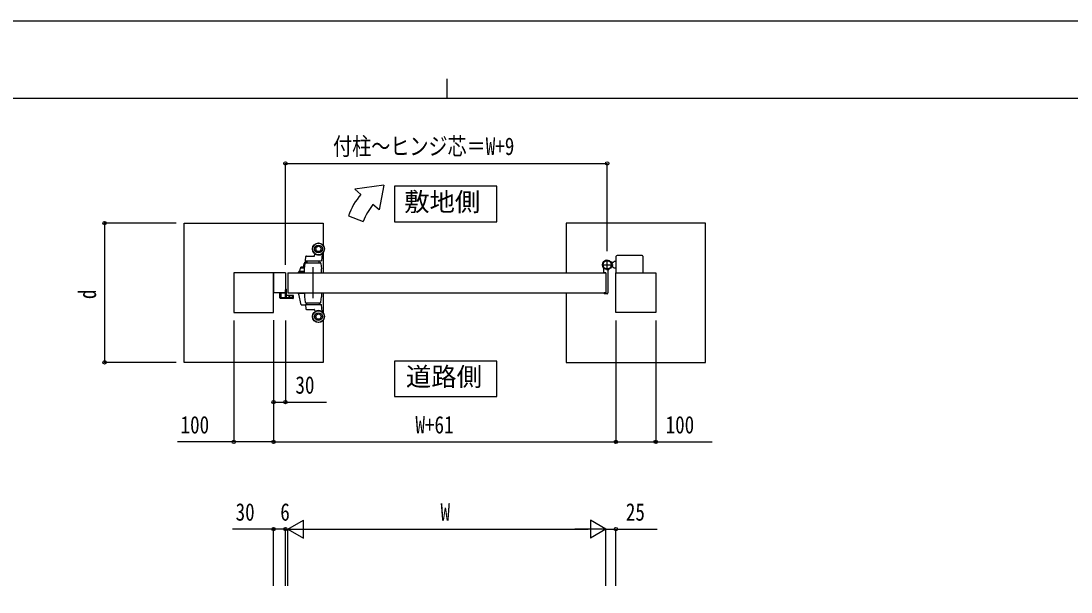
# Model space of a CAD drawing. Units: millimetres, scale not verified. Extents: x -4205 to 4205, y -2970 to 2970.
# Drawn here: x -1076 to 1564, y 1535 to 2970 of the extents above; entities that cross this region are included whole.
import ezdxf
from ezdxf.enums import TextEntityAlignment as Align

# ---------------------------------------------------------------- set-up
doc = ezdxf.new("R2010")
doc.units = ezdxf.units.MM
doc.header["$LTSCALE"] = 10
for name, color, linetype in [('0-2_USER1', 3, 'Continuous'), ('0-3_YKK_13', 4, 'Continuous'), ('0-4_YKK_A1', 4, 'Continuous'), ('0-5_YKK_D', 6, 'Continuous'), ('0-6_YKK_ZWAK', 7, 'Continuous')]:
    doc.layers.add(name, color=color, linetype=linetype)
doc.styles.add('ＭＳ ゴシック', font='')
doc.styles.get('ＭＳ ゴシック').set_extended_font_data('MS Gothic')

msp = doc.modelspace()

# ---------------------------------------------------------------- linework, layer by layer
at = {"layer": '0-2_USER1'}
for points in [[(-136.78, 2554.58), (-136.78, 2465.33), (120.82, 2465.33), (120.82, 2554.58)], [(-136.78, 2115.14), (-136.78, 2025.89), (120.82, 2025.89), (120.82, 2115.14)]]:
    msp.add_lwpolyline(points, close=True, dxfattribs=at)
at = {"layer": '0-3_YKK_13'}
for p, q in [((-410.68, 2329.3), (-410.98, 2329.3)), ((-410.68, 2329.3), (-410.68, 2297.8)), ((-425.28, 2274.5), (-425.28, 2287)), ((-425.28, 2287), (-411.28, 2287)), ((-392.68, 2272.5), (-423.28, 2272.5)), ((-409.18, 2296.3), (-408.68, 2296.3)), ((-408.18, 2281.3), (-408.18, 2295.8)), ((-391.18, 2280.3), (-407.18, 2280.3)), ((-390.68, 2274.5), (-390.68, 2279.8))]:
    msp.add_line(p, q, dxfattribs=at)
for centre, radius, start, end in [((-409.18, 2297.8), 1.5, 180.00003, 270.00003), ((-423.28, 2274.5), 2, 180.00003, 270.00003), ((-408.68, 2295.8), 0.5, 0.00003, 90.00003), ((-407.18, 2281.3), 1, 180.00003, 270.00003), ((-392.68, 2274.5), 2, 270.00003, 0.00003), ((-391.18, 2279.8), 0.5, 0.00003, 90.00003)]:
    msp.add_arc(centre, radius, start, end, dxfattribs=at)
at = {"layer": '0-4_YKK_A1'}
for p, q in [((-163.62, 2557.05), (-236.83, 2547.04)), ((-221.51, 2534.18), (-236.83, 2547.04)), ((-163.62, 2557.05), (-175.55, 2495.62)), ((-175.55, 2495.62), (-190.87, 2508.47)), ((-252.77, 2480.05), (-215.18, 2466.37)), ((-360.93, 2367.6), (-359.92, 2377.7)), ((-358.42, 2379.05), (-338.83, 2379.05)), ((-337.84, 2379.88), (-337.11, 2384.26)), ((-319.07, 2383.99), (-320.44, 2367.51)), ((-315.98, 2388.05), (-315.98, 2337.05)), ((421.02, 2337.05), (421.02, 2378.55)), ((486.02, 2380.55), (423.02, 2380.55)), ((488.02, 2378.55), (488.02, 2337.05)), ((-372.18, 2349.55), (-372.18, 2350.95)), ((-370.53, 2351.55), (-371.58, 2351.55)), ((-362.41, 2351.55), (-370.53, 2351.55)), ((-362.15, 2353.55), (-364.72, 2353.55)), ((-362.98, 2347.05), (-361.22, 2360.83)), ((-360.43, 2367.05), (-320.94, 2367.05)), ((-359.24, 2362.55), (-323.72, 2362.55)), ((-356.98, 2367.05), (-356.98, 2362.55)), ((-341.48, 2273.05), (-341.48, 2351.05)), ((-325.98, 2362.55), (-325.98, 2367.05)), ((-321.74, 2360.83), (-319.98, 2347.05)), ((385.02, 2357.05), (411.02, 2357.05)), ((398.02, 2344.05), (398.02, 2370.05)), ((413.52, 2363.05), (407.83, 2363.05)), ((413.52, 2351.05), (407.83, 2351.05)), ((409.52, 2360.55), (410.93, 2360.17)), ((413.52, 2363.05), (416.02, 2365.55)), ((413.52, 2351.05), (416.02, 2348.55)), ((421.02, 2365.55), (416.02, 2365.55)), ((-410.98, 2337.05), (-410.98, 2287.05)), ((-404.98, 2337.05), (-404.98, 2287.05)), ((-379.48, 2338.05), (-362.98, 2338.05)), ((-379.48, 2338.05), (-379.48, 2337.05)), ((-379.48, 2337.05), (-362.98, 2337.05)), ((-377.08, 2338.65), (-377.08, 2340.35)), ((-376.48, 2340.95), (-362.98, 2340.95)), ((-375.08, 2338.05), (-376.48, 2338.05)), ((-375.08, 2338.05), (-362.98, 2338.05)), ((-374.98, 2340.95), (-373.57, 2349.05)), ((-372.98, 2349.55), (-362.66, 2349.55)), ((-372.98, 2338.05), (-372.98, 2337.05)), ((-362.98, 2337.05), (-362.98, 2347.05)), ((-362.98, 2337.05), (-319.98, 2337.05)), ((-319.98, 2337.05), (-319.98, 2347.05)), ((390.02, 2337.85), (390.02, 2346.89)), ((394.72, 2337.35), (390.52, 2337.35)), ((395.02, 2337.05), (395.02, 2287.05)), ((400.02, 2342.11), (400.02, 2286.55)), ((421.02, 2348.55), (416.02, 2348.55)), ((-410.98, 2287.05), (-440.98, 2287.05)), ((-423.98, 2274.8), (-423.98, 2286.5)), ((-423.68, 2286.8), (-422.08, 2286.8)), ((-392.98, 2273.8), (-422.98, 2273.8)), ((-422.78, 2285.5), (-422.78, 2275.6)), ((-422.08, 2285.8), (-422.48, 2285.8)), ((-422.48, 2275.3), (-411.98, 2275.3)), ((-421.78, 2286.5), (-421.78, 2286.1)), ((-410.98, 2296.3), (-410.48, 2296.3)), ((-410.98, 2276.3), (-410.98, 2294.5)), ((-409.48, 2295.3), (-409.48, 2276.3)), ((-408.48, 2275.3), (-402.28, 2275.3)), ((-404.98, 2287.05), (395.02, 2287.05)), ((-401.98, 2275.6), (-401.98, 2279.1)), ((-400.98, 2280.1), (-399.28, 2280.1)), ((-400.78, 2278.59), (-400.78, 2275.6)), ((-400.48, 2275.3), (-393.48, 2275.3)), ((-399.36, 2278.6), (-400.4, 2278.88)), ((-398.98, 2279.8), (-398.98, 2278.89)), ((-394.98, 2278.89), (-394.98, 2279.8)), ((-394.68, 2280.1), (-392.98, 2280.1)), ((-393.56, 2278.88), (-394.6, 2278.6)), ((-393.18, 2275.6), (-393.18, 2278.59)), ((-391.98, 2279.1), (-391.98, 2274.8)), ((-379.48, 2287.05), (-362.98, 2287.05)), ((-379.48, 2286.05), (-379.48, 2287.05)), ((-379.48, 2286.05), (-362.98, 2286.05)), ((-377.08, 2285.45), (-377.08, 2283.85)), ((-371.57, 2256.83), (-377.07, 2283.73)), ((-362.98, 2286.05), (-376.48, 2286.05)), ((-372.98, 2286.05), (-372.98, 2287.05)), ((-362.98, 2287.05), (-362.98, 2277.05)), ((-362.98, 2287.05), (-319.98, 2287.05)), ((-362.98, 2277.05), (-361.22, 2263.27)), ((-321.74, 2263.27), (-319.98, 2277.05)), ((-319.98, 2287.05), (-319.98, 2277.05)), ((-315.98, 2287.05), (-315.98, 2236.05)), ((390.02, 2286.25), (390.02, 2285.55)), ((394.72, 2286.75), (390.52, 2286.75)), ((398.02, 2284.55), (391.02, 2284.55)), ((-370.98, 2256.35), (-360.91, 2256.35)), ((-360.93, 2256.5), (-359.92, 2246.4)), ((-360.43, 2257.05), (-320.94, 2257.05)), ((-359.24, 2261.55), (-323.72, 2261.55)), ((-358.42, 2245.05), (-338.83, 2245.05)), ((-356.98, 2257.05), (-356.98, 2261.55)), ((-325.98, 2261.55), (-325.98, 2257.05)), ((-319.07, 2240.11), (-320.44, 2256.59)), ((-337.84, 2244.21), (-337.11, 2239.84))]:
    msp.add_line(p, q, dxfattribs=at)
for points in [[(-665.98, 2462.05), (-315.98, 2462.05), (-315.98, 2406.05)], [(-315.98, 2218.05), (-315.98, 2112.05), (-665.98, 2112.05), (-665.98, 2462.05)], [(645.02, 2462.05), (295.02, 2462.05), (295.02, 2337.05)], [(295.02, 2287.05), (295.02, 2112.05), (645.02, 2112.05), (645.02, 2462.05)], [(-364.72, 2353.55), (-364.68, 2354.72), (-364.59, 2355.88), (-364.44, 2357.05), (-364.22, 2358.19), (-363.93, 2359.33), (-363.58, 2360.44), (-363.15, 2361.53), (-362.65, 2362.59), (-362.08, 2363.61), (-361.42, 2364.58), (-360.68, 2365.49), (-359.86, 2366.32), (-358.94, 2367.05)], [(-359.62, 2362.51), (-359.21, 2363.44), (-358.75, 2364.35), (-358.23, 2365.22), (-357.64, 2366.05), (-356.98, 2366.82)], [(411.87, 2359.15), (409.92, 2358.2), (409.31, 2357.05)], [(411.87, 2354.95), (409.92, 2355.9), (409.31, 2357.05)], [(409.52, 2360.55), (409.52, 2353.55), (410.93, 2353.93)], [(-410.98, 2337.05), (-440.98, 2337.05), (-440.98, 2287.05)], [(-404.98, 2337.05), (395.02, 2337.05), (395.02, 2287.05)]]:
    msp.add_lwpolyline(points, dxfattribs=at)
for points in [[(-540.98, 2237.05), (-440.98, 2237.05), (-440.98, 2337.05), (-540.98, 2337.05)], [(520.02, 2237.05), (420.02, 2237.05), (420.02, 2337.05), (520.02, 2337.05)]]:
    msp.add_lwpolyline(points, close=True, dxfattribs=at)
for centre, radius in [((-327.98, 2397.05), 15), ((-327.98, 2397.05), 14.7), ((-327.98, 2397.05), 9.75), ((-327.98, 2397.05), 6.6), ((398.02, 2357.05), 11.5), ((398.02, 2357.05), 10.35), ((-327.98, 2227.05), 15), ((-327.98, 2227.05), 14.7), ((-327.98, 2227.05), 9.75), ((-327.98, 2227.05), 6.6)]:
    msp.add_circle(centre, radius, dxfattribs=at)
for centre, radius, start, end in [((-83.62, 2418.48), 180, 140, 160), ((-83.62, 2418.48), 140, 140, 160), ((-358.42, 2377.55), 1.5, 90, 174.28941), ((-338.83, 2380.05), 1, 270, 350.53768), ((-336.62, 2384.18), 0.5, 56.13103, 170.53768), ((-327.98, 2397.05), 15, 236.13103, 270), ((-327.98, 2397.05), 15, 236.13103, 302.87466), ((-319.57, 2384.03), 0.5, 355.23636, 122.87466), ((423.02, 2378.55), 2, 90, 180), ((486.02, 2378.55), 2, 0, 90), ((-371.58, 2350.95), 0.6, 90, 180), ((-359.24, 2360.55), 2, 90, 172), ((-360.43, 2367.55), 0.5, 174.28941, 270), ((-323.72, 2360.55), 2, 8, 90), ((-320.94, 2367.55), 0.5, 270, 355.23636), ((398.02, 2357.05), 11.5, 295.10278, 218.01228), ((410.59, 2358.92), 1.3, 14.0353, 75), ((410.59, 2355.18), 1.3, 285, 345.9647), ((403.12, 2357.05), 9, 345.9647, 14.0353), ((-376.48, 2340.35), 0.6, 90, 180), ((-376.48, 2338.65), 0.6, 180, 270), ((-372.98, 2348.95), 0.6, 90, 170.13633), ((385.02, 2346.89), 5, 360, 38.01228), ((390.52, 2337.85), 0.5, 180, 270), ((394.72, 2337.05), 0.3, 360, 90), ((405.02, 2342.11), 5, 115.10278, 179.99998), ((-423.68, 2286.5), 0.3, 90, 180), ((-422.98, 2274.8), 1, 180, 270), ((-422.48, 2285.5), 0.3, 90, 180), ((-422.48, 2275.6), 0.3, 180, 270), ((-422.08, 2286.5), 0.3, 0, 90), ((-422.08, 2286.1), 0.3, 270, 0), ((-411.98, 2276.3), 1, 270, 360), ((-410.48, 2295.3), 1, 360, 90), ((-408.48, 2276.3), 1, 180, 270), ((-402.28, 2275.6), 0.3, 270, 0), ((-400.98, 2279.1), 1, 90, 180), ((-400.48, 2278.59), 0.3, 75, 180), ((-400.48, 2275.6), 0.3, 180, 270), ((-399.28, 2278.89), 0.3, 255, 0), ((-399.28, 2279.8), 0.3, 360, 90), ((-394.68, 2279.8), 0.3, 90, 180), ((-394.68, 2278.89), 0.3, 180, 285), ((-393.48, 2278.59), 0.3, 0, 105), ((-393.48, 2275.6), 0.3, 270, 0), ((-392.98, 2279.1), 1, 0, 90), ((-392.98, 2274.8), 1, 270, 0), ((-376.48, 2285.45), 0.6, 90, 180), ((-376.48, 2283.85), 0.6, 180, 191.5555), ((390.52, 2286.25), 0.5, 90, 180), ((391.02, 2285.55), 1, 180, 270), ((394.72, 2287.05), 0.3, 270, 360), ((398.02, 2286.55), 2, 270, 360), ((-370.98, 2256.95), 0.6, 191.5555, 270), ((-359.24, 2263.55), 2, 188, 270), ((-360.43, 2256.55), 0.5, 90, 185.71059), ((-358.42, 2246.55), 1.5, 185.71059, 270), ((-338.83, 2244.05), 1, 9.46232, 90), ((-323.72, 2263.55), 2, 270, 352), ((-320.94, 2256.55), 0.5, 4.76364, 90), ((-336.62, 2239.92), 0.5, 189.46232, 303.86897), ((-327.98, 2227.05), 15, 90, 123.86897), ((-327.98, 2227.05), 15, 57.12534, 123.86897), ((-319.57, 2240.07), 0.5, 237.12534, 4.76364)]:
    msp.add_arc(centre, radius, start, end, dxfattribs=at)
at = {"layer": '0-5_YKK_D'}
for p, q in [((-410.98, 2357.05), (-410.98, 2613.05)), ((-410.98, 2612.05), (398.02, 2612.05)), ((398.02, 2391.55), (398.02, 2613.05)), ((-685.98, 2462.05), (-867, 2462.05)), ((-866, 2462.05), (-866, 2112.05)), ((-540.98, 2217.05), (-540.98, 1911.05)), ((-440.98, 2218.04), (-440.98, 1911.05)), ((-440.98, 2217.05), (-440.98, 1911.05)), ((-440.98, 2217.05), (-440.98, 2011.05)), ((-410.98, 2217.05), (-410.98, 2011.05)), ((420.02, 2217.05), (420.02, 1911.05)), ((420.02, 2217.05), (420.02, 1911.05)), ((520.02, 2217.05), (520.02, 1911.05)), ((-685.98, 2112.05), (-867, 2112.05)), ((-440.98, 1912.05), (420.02, 1912.05)), ((-440.98, 1550.39), (-440.98, 1693.84)), ((-410.98, 1550.39), (-410.98, 1693.84)), ((-410.98, 1550.39), (-410.98, 1693.84)), ((-410.98, 1692.84), (-404.98, 1692.84)), ((-404.98, 1692.84), (-366.01, 1715.34)), ((-404.98, 1550.39), (-404.98, 1693.84)), ((-404.98, 1550.39), (-404.98, 1693.84)), ((-404.98, 1692.84), (-366.01, 1670.34)), ((-404.98, 1692.84), (-327.04, 1692.84)), ((-366.01, 1670.34), (-366.01, 1715.34)), ((-359.98, 1692.84), (350.02, 1692.84)), ((395.02, 1692.84), (317.08, 1692.84)), ((395.02, 1692.84), (356.05, 1715.34)), ((356.05, 1715.34), (356.05, 1670.34)), ((395.02, 1692.84), (356.05, 1670.34)), ((395.02, 1550.39), (395.02, 1693.84)), ((395.02, 1550.39), (395.02, 1693.84)), ((420.02, 1550.39), (420.02, 1693.84))]:
    msp.add_line(p, q, dxfattribs=at)
for points in [[(-440.98, 2012.05), (-410.98, 2012.05), (-307.58, 2012.05)], [(-440.98, 1912.05), (-540.98, 1912.05), (-682.78, 1912.05)], [(420.02, 1912.05), (520.02, 1912.05), (661.82, 1912.05)], [(-410.98, 1692.84), (-440.98, 1692.84), (-544.38, 1692.84)], [(395.02, 1692.84), (420.02, 1692.84), (523.42, 1692.84)]]:
    msp.add_lwpolyline(points, dxfattribs=at)
for centre in [(-410.98, 2612.05), (398.02, 2612.05), (-866, 2462.05), (-866, 2112.05), (-440.98, 2012.05), (-410.98, 2012.05), (-540.98, 1912.05), (-440.98, 1912.05), (-440.98, 1912.05), (420.02, 1912.05), (420.02, 1912.05), (520.02, 1912.05), (-440.98, 1692.84), (-410.98, 1692.84), (-410.98, 1692.84), (420.02, 1692.84)]:
    msp.add_circle(centre, 4.25, dxfattribs=at)
at = {"layer": '0-6_YKK_ZWAK'}
for p, q in [((-4.98, 2825), (-4.98, 2775)), ((3895.02, 2775), (-3904.98, 2775))]:
    msp.add_line(p, q, dxfattribs=at)
msp.add_lwpolyline([(-4205, -2970), (4205, -2970), (4205, 2970), (-4205, 2970)], close=True, dxfattribs=at)

# ---------------------------------------------------------------- texts
at = {"layer": '0-2_USER1', "style": 'ＭＳ ゴシック'}
for s, p in [('敷地側', (-112.4, 2478.08)), ('道路側', (-108.07, 2038.64))]:
    msp.add_text(s, height=46.74, dxfattribs=at).set_placement(p, align=Align.BOTTOM_LEFT)
at = {"layer": '0-5_YKK_D', "style": 'ＭＳ ゴシック', "width": 0.8}
for s, p in [('付柱～ヒンジ芯＝W+9', (-291.28, 2620.05)), ('30', (-385.98, 2020.05)), ('100', (-674.78, 1920.05)), ('W+61', (-84.08, 1920.05)), ('100', (545.02, 1920.05)), ('30', (-536.38, 1700.84)), ('6', (-423.98, 1700.84)), ('W', (-20.98, 1700.84)), ('25', (445.02, 1700.84))]:
    msp.add_text(s, height=43.99, dxfattribs=at).set_placement(p, align=Align.BOTTOM_LEFT)
msp.add_text('d', height=43.99, rotation=90, dxfattribs=at).set_placement((-874, 2271.05), align=Align.BOTTOM_LEFT)

doc.saveas('drawing.dxf')
